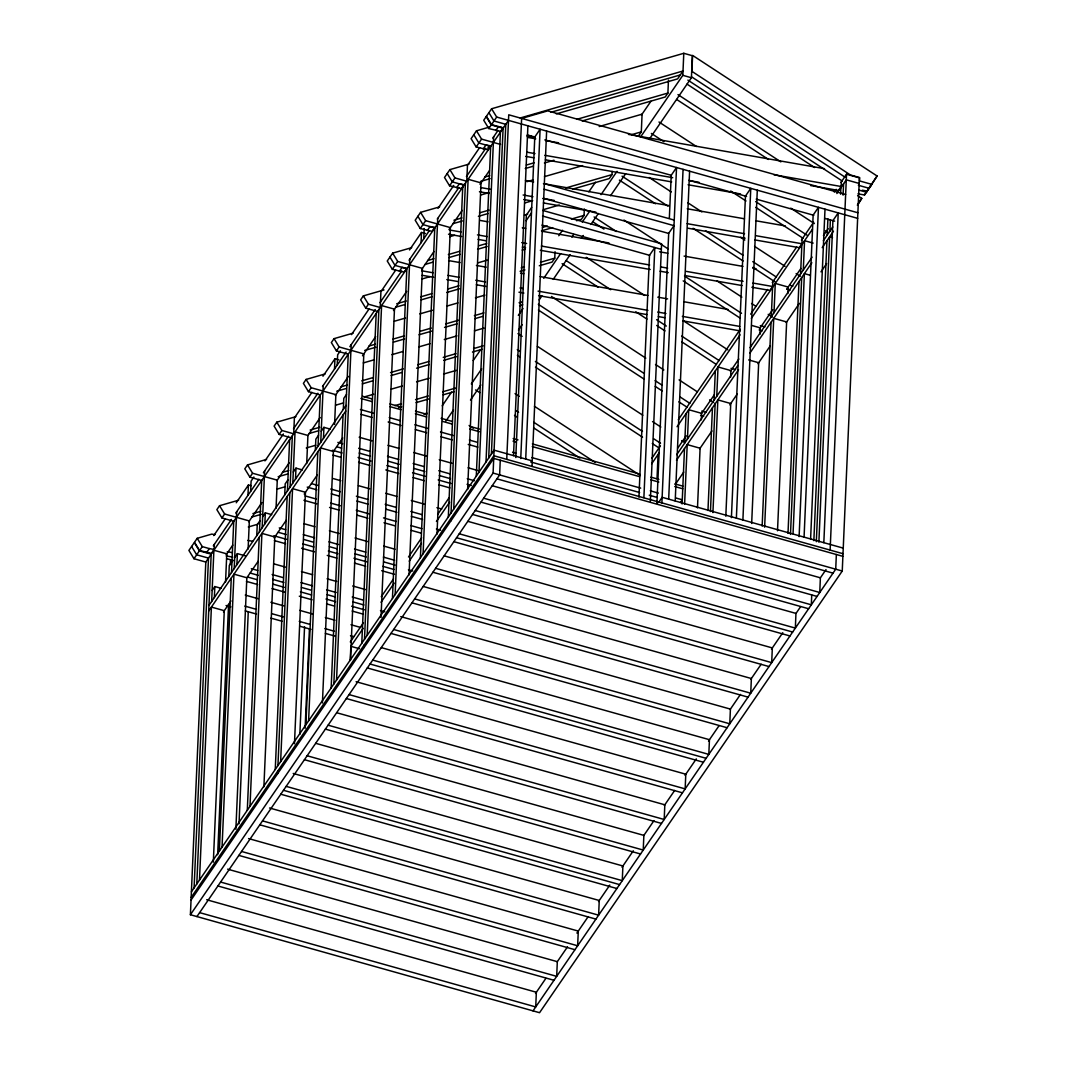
<?xml version="1.0" encoding="UTF-8"?>
<svg xmlns="http://www.w3.org/2000/svg" width="1066" height="1066" viewBox="0 0 1066 1066"><rect width="100%" height="100%" fill="white"/><g stroke="black" fill="none" stroke-linecap="round" stroke-linejoin="round"><path stroke-width="1.5" d="M840.887 182.486L846.524 174.251L859.409 177.862L842.247 571.03L539.556 1012.7L190.401 914.735L205.805 562.048L508.495 120.378M194.092 887.898L208.496 558.104L196.677 554.8L191.614 546.485M196.797 883.967L211.188 554.173L199.382 550.856L194.305 542.554L188.909 550.416L193.985 558.731L205.805 562.048M199.489 880.036L211.401 607.074L224.286 610.685L213.32 862.141M211.654 601.49L213.893 550.243L226.778 553.854L225.552 581.956M215.026 534.679L211.761 534.106L197.21 538.317L194.518 542.248L199.595 550.549L211.428 553.361L214.119 549.43L214.346 544.353M214.346 597.56L214.826 586.54L221.235 588.339M228.817 576.44L229.297 565.433L231.988 561.489M217.664 854.719L228.577 604.475M230.323 564.7L230.536 559.73M219.356 851.054L231.269 578.092M231.509 572.509L233.747 521.261L221.928 517.943L216.864 509.641L219.556 505.71L238.624 500.207M222.048 847.11L233.96 574.148L246.846 577.772L235.866 829.228M234.214 568.578L236.692 511.747M236.905 564.634L237.385 553.627L245.393 555.879M247.965 495.29L248.418 485.003L251.03 485.736M248.111 549.043L249.337 520.941L224.633 514.012L219.556 505.71M250.657 491.359L251.11 481.072L253.881 477.035M239.011 823.805L248.271 611.671M256.759 535.652L257.252 524.645L259.944 520.714M247.299 810.267L259.211 537.304M259.464 531.721L261.703 480.473L249.884 477.168L244.807 468.853L247.512 464.923L266.567 459.419M249.99 806.336L261.916 533.373L274.801 536.984L263.888 786.788M262.156 527.79L264.635 470.972M264.848 523.859L265.327 512.839L271.737 514.638M276.054 508.269L277.28 480.166L252.575 473.237L247.512 464.923M284.715 494.877L285.195 483.857L287.887 479.927M275.255 769.479L287.167 496.516M287.407 490.946L289.646 439.698M277.586 773.769L277.706 771.131M277.946 765.548L289.859 492.585M290.112 487.002L292.337 435.767M280.638 761.617L292.564 488.654L305.449 492.265L294.469 743.722M292.804 483.071L295.042 431.837L307.927 435.448L320.213 417.526M295.495 479.14L295.975 468.134L302.384 469.933M306.702 463.55L307.927 435.448M299.852 734.381L304.556 626.661M315.363 450.158L315.842 439.152L318.534 435.208M305.103 728.265L309.446 628.833M305.889 724.773L317.815 451.811M318.054 446.228L320.293 394.98L308.474 391.662L303.41 383.36L306.102 379.429L325.157 373.926M308.594 720.843L320.506 447.867L333.392 451.491L322.412 702.947M320.746 442.297L323.238 385.466M323.451 438.366L323.931 427.346L330.34 429.145M334.511 369.009L334.964 358.722L338.881 359.828M334.577 424.415L335.87 394.66L311.179 387.731L306.102 379.429M337.202 365.078L337.656 354.791L340.427 350.754M331.153 687.916L343.065 414.954M343.305 409.384L343.785 398.364L346.49 394.433M333.845 683.986L348.249 354.205L336.43 350.887L331.353 342.572L334.058 338.642L353.113 333.152M336.536 680.055L351.18 344.691M350.288 659.548L350.861 646.316L359.455 648.728M350.434 660.467L363.826 353.885L339.121 346.956L334.058 338.642M361.787 643.211L376.191 313.417M364.132 647.488L364.239 644.85M364.492 639.267L378.883 309.486M367.184 635.336L381.588 305.556L394.473 309.167L381.015 617.414M392.435 598.492L406.839 268.699L395.02 265.394L389.956 257.079M395.14 594.562L409.77 259.185M421.057 242.728L421.51 232.455L425.427 233.547M409.038 574.974L422.416 268.379L397.711 261.45L392.648 253.148L411.703 247.645M423.748 238.797L424.201 228.51M420.39 557.705L434.781 227.924L422.975 224.606L417.899 216.305M423.082 553.774L437.726 218.41M436.98 534.186L450.372 227.604L425.667 220.675L420.59 212.361L439.658 206.871M448.333 516.93L462.737 187.136M450.678 521.221L450.785 518.569M451.038 512.999L465.429 183.205M453.73 509.055L468.121 179.275L481.019 182.886L467.628 489.481M489.201 127.134L476.489 130.798L471.105 138.673L476.169 146.975L488.015 149.786L488.121 147.255M476.289 476.142L490.68 146.362L478.874 143.044L473.797 134.729M478.98 472.211L493.625 136.848M486.003 461.964L500.407 132.171M488.694 458.034L503.099 128.24L491.279 124.922L486.216 116.62M491.399 454.103L505.79 124.309L493.984 120.991L488.908 112.69M190.401 914.735L493.092 473.064L508.735 114.795L857.89 212.76M500.26 460.219L499.621 474.903L196.93 916.573M506.736 459.366L521.62 118.419L547.737 110.877L845.644 194.465M513.506 455.608L527.91 125.828M515.784 457.541L526.364 215.105L531.681 207.337M520.754 458.513L534.786 137.008L540.102 129.252L525.711 459.033M532.001 466.442L546.631 131.078M539.289 265.767L552.068 262.089L554.76 258.159L555.04 251.709M576.573 220.715L581.356 219.343L584.061 215.399L584.341 208.963M572.589 189.148L609.312 178.555L612.004 174.624L612.15 171.399M638.601 135.808L641.306 131.878L642.078 114.169L599.185 126.534M638.934 497.129L649.487 255.294L654.817 247.539L643.891 497.649M582.183 120.951L665.211 96.993L667.902 93.062L668.462 80.177M650.353 501.127L661.586 243.781L542.767 210.455M657.016 478.861L658.082 454.436M656.896 503.418L668.688 233.294L674.005 225.672L544.1 189.228M669.341 218.383L671.22 175.29L676.537 167.522L661.893 502.899M640.519 137.048L682.826 75.326L683.786 53.3L692.38 55.712L691.421 77.738L649.114 139.459M668.675 499.141L683.066 169.361M675.204 500.98L689.595 171.186M682.093 503.978L684.505 448.546M684.758 442.963L686.038 413.648M684.599 504.271L687.21 444.615L700.096 448.226L697.484 507.896M687.45 439.032L688.729 409.717L701.615 413.341L701.335 419.857M707.971 510.507L712.461 407.772M714.047 400.216L715.326 370.901M710.449 511.547L715.153 403.827M716.752 396.285L718.031 366.97L730.916 370.595L730.623 377.098M712.927 512.586L717.844 399.897L730.743 403.521L725.813 516.211M731.409 517.623L745.454 196.117L750.77 188.349L736.366 518.143M742.895 519.968L757.3 190.188M751.663 523.486L758.686 362.733L748.665 359.922M759.925 334.351L760.205 327.835L751.623 325.423M762.15 526.111L771.051 322.265M771.291 316.695L772.583 287.38M751.876 287.26L769.918 290.418L772.61 286.488L772.823 281.797M764.628 527.15L773.743 318.334L786.641 321.945L777.514 530.761M773.996 312.751L775.275 283.436L788.16 287.06L787.881 293.576M788.001 533.386L799.007 281.491M800.593 273.935L801.872 244.62M754.941 239.93L799.22 247.672L801.912 243.741L802.112 239.05M790.479 534.426L801.699 277.56M803.284 270.004L804.563 240.689L813.158 243.101M793.037 533.8L804.39 273.616L810.12 275.228M799.114 536.611L813.145 215.105L818.461 207.35L804.07 537.131M800.633 606.647L795.942 613.496L795.356 628.101L459.259 533.8M810.6 538.97L825.004 209.176M813.851 540.662L826.95 240.703M827.189 235.12L827.909 218.836M811.746 595.015L811.319 604.808L475.223 510.507M816.329 541.701L829.654 236.772L832.506 237.571M829.894 231.189L830.387 219.796M818.875 542.154L832.906 220.662L838.222 212.894L823.831 542.674M826.017 569.604L820.38 577.839L819.754 592.496L483.658 498.195M840.608 194.212L840.887 187.696M810.573 185.551L838.449 190.428L841.141 186.497L841.341 181.806M843.086 195.158L843.579 183.765M830.121 550.096L846.524 174.251M836.357 554.52L835.717 569.204L533.027 1010.874M857.557 204.685L861.768 198.356L857.597 195.638M857.384 205.325L861.768 198.356M864.486 194.985L877.091 175.997L692.594 55.405L691.901 71.355L850.428 174.971L859.622 177.556L859.476 180.9L871.828 184.365L864.486 194.985L857.943 193.839M871.695 183.858L866.445 192.226L858.716 190.054M877.091 175.997L869.136 188.296L858.33 185.257M295.868 416.673L276.8 422.176L274.109 426.107L279.185 434.422L290.991 437.726M384 289.939L363.346 295.895L360.654 299.826L365.731 308.141L377.537 311.445M392.648 253.148L387.251 261.01L392.328 269.325L404.161 272.136L406.866 268.206M420.59 212.361L415.207 220.236L420.27 228.537L432.116 231.349L434.808 227.418L430.011 226.578L427.306 230.509M468.947 164.124L449.892 169.614L444.509 177.489L449.572 185.79L461.405 188.602L464.11 184.671L459.299 183.832L456.608 187.763M683.786 53.3L491.599 108.759L483.737 120.245L488.801 128.546L500.634 131.371L503.339 127.427M193.985 558.731L199.382 550.856M199.595 550.549L202.287 546.618L197.21 538.317M221.928 517.943L224.633 514.012M249.884 477.168L252.575 473.237M279.185 434.422L281.877 430.477L276.8 422.176M308.474 391.662L311.179 387.731M336.43 350.887L339.121 346.956M365.731 308.141L368.423 304.21L363.346 295.895M392.328 269.325L397.711 261.45M420.27 228.537L425.667 220.675M449.572 185.79L454.969 177.929L449.892 169.614M476.169 146.975L481.565 139.113L476.489 130.798M488.801 128.546L496.676 117.06L491.599 108.759M213.76 535.585L224.993 519.182M236.239 502.779L248.418 485.003M264.941 460.885L283.383 433.982M311.912 392.368L294.389 417.939L293.696 433.795L281.877 430.477M322.971 376.218L334.964 358.722M351.487 334.617L369.009 309.047M395.686 270.124L380.922 291.658L380.229 307.514L368.423 304.21M409.517 249.937L421.51 232.455M438.033 208.336L453.716 185.457M479.647 147.601L467.468 165.377L466.775 181.233L454.969 177.929M206.631 552.521L209.322 548.59L214.119 549.43M399.364 271.297L402.055 267.366L405.253 267.926M483.204 148.947L485.909 145.016L490.706 145.855L488.015 149.786M495.837 130.532L498.528 126.588L501.74 127.147M213.307 545.859L231.429 519.435M235.786 513.052L258.958 479.247M263.382 472.798L288.473 436.194M293.47 428.905L317.908 393.234M322.518 386.505L346.104 352.086M349.875 346.61L375.245 309.566M379.949 302.717L401.695 270.991M409.064 260.224L429.278 230.722M437.287 219.036L458.913 187.496M466.428 176.516L485.763 148.321M492.759 138.114L497.942 130.558M226.205 554.68L232.788 545.086M248.764 521.767L261.93 502.566M276.973 480.619L289.192 462.791M335.257 395.579L348.409 376.378M362.507 355.804L375.672 336.589M393.527 310.539L406.692 291.338M421.736 269.392L433.955 251.549M448.999 229.603L462.151 210.402M480.02 184.338L489.414 170.627M212.134 590.471L214.826 586.54M234.693 557.558L237.385 553.627M262.636 516.783L265.327 512.839M293.283 472.065L295.975 468.134M321.226 431.277L323.931 427.346M208.949 605.421L346.01 405.44M208.709 611.005L345.757 411.023M223.474 611.871L230.989 600.918M246.939 577.639L258.212 561.196M274.162 537.917L286.368 520.101M304.21 494.078L317.348 474.903M333.298 451.624L342.692 437.926M526.124 220.689L531.441 212.92M442.203 405.813L451.598 392.088M473.224 360.548L480.739 349.568M558.757 235.733L562.528 230.243M588.845 191.84L595.428 182.233M641.479 115.021L650.886 101.31M445.934 420.977L453.463 409.997M471.319 383.947L481.659 368.849M518.316 315.363L523.02 308.5M543.7 278.333L560.623 253.641M571.896 237.172L573.774 234.44M582.236 222.088L589.764 211.121M601.037 194.652L617.027 171.333M470.506 400.07L480.846 384.986M518.449 330.114L522.207 324.624M539.13 299.946L541.954 295.828M553.227 279.372L570.15 254.681M581.436 238.211L583.315 235.479M590.831 224.5L598.359 213.533M610.578 195.691L625.609 173.745M350.288 641.932L363.426 622.744M381.268 596.72L393.487 578.905M408.505 556.985L421.656 537.797M437.62 514.505L448.879 498.062M350.98 646.143L363.186 628.327M381.028 602.29L394.18 583.115M409.197 561.182L421.403 543.38M436.434 521.447L449.585 502.273M191.4 891.829L494.091 450.158L532.24 460.872M191.16 897.412L493.851 455.742L843.006 553.707M191.041 900.05L493.731 458.393L842.886 556.345M651.939 458.18L660.4 445.841M678.256 419.777L740.297 329.247M750.637 314.164L767.56 289.472M772.264 282.61L796.702 246.952M801.405 240.09L813.625 222.261M834.305 192.08L836.184 189.335M651.699 463.763L659.214 452.784M677.07 426.72L740.057 334.831M751.343 318.361L812.439 229.217M836.877 193.546L846.284 179.834L859.169 183.445M677.736 448.173L686.198 435.834M701.241 413.888L714.407 394.673M730.383 371.354L738.845 359.015M759.525 328.834L772.69 309.633M786.788 289.059L800.886 268.485M823.445 235.573L828.149 228.71M676.737 454.662L737.832 365.505M750.064 347.676L812.105 257.146M823.378 240.689L832.786 226.978M676.497 460.245L738.538 369.715M749.811 353.259L811.852 262.729M822.192 247.645L833.479 231.189M658.588 502.486L662.146 497.316L843.246 548.124M675.284 484.444L683.732 472.091M699.722 448.773L711.941 430.944M729.797 404.88L737.326 393.914M758.006 363.733L770.225 345.904M786.202 322.585L799.367 303.384M820.98 271.83L826.63 263.608M680.401 502.526L682.267 499.794M535.545 993.445L545.885 978.348M557.172 961.892L567.512 946.808M576.906 933.083L588.192 916.627M598.532 901.543L609.805 885.086M622.024 867.258L633.311 850.788M643.651 835.704L653.991 820.62M664.331 805.523L674.671 790.439M685.012 775.355L696.298 758.899M708.517 741.057L718.857 725.973M730.13 709.516L740.47 694.419M750.81 679.335L761.151 664.251M771.491 649.167L782.777 632.698M520.155 118.006L683.013 71.009L677.616 78.884L556.279 113.889M550.989 112.263L680.321 74.94M576.893 119.312L667.902 93.062M527.897 136.608L531.095 135.688M484.83 177.023L489.627 175.637M526.351 165.043L534.332 162.738M631.725 134.636L641.306 131.878M480.539 181.42L490.12 178.648M525.245 168.521L533.227 166.216M544.406 162.991L553.987 160.22M480.953 194.945L488.894 192.653M527.017 181.66L533.36 179.821M544.486 176.623L582.596 165.616M453.943 220.236L461.924 217.93M479.487 212.867L489.067 210.095M565.7 187.989L612.004 174.624M452.837 223.7L462.417 220.942M478.394 216.331L487.975 213.573M524.685 202.966L532.667 200.674M449.825 236.652L454.596 235.28M524.472 215.105L527.657 214.186M543.527 209.602L559.41 205.032M427.586 260.557L433.982 258.705M448.346 254.561L459.526 251.336M478.674 245.806L486.669 243.501M542.541 227.378L547.338 226.005M571.283 219.09L584.061 215.399M424.894 264.488L432.876 262.183M448.839 257.572L460.019 254.348M477.581 249.284L487.162 246.513M541.448 230.856L552.628 227.631M422.109 278.946L430.051 276.654M477.701 262.902L487.242 260.144M522.18 250.07L525.351 249.151M396.699 303.757L406.279 300.998M420.644 296.854L431.823 293.63M447.787 289.019L458.966 285.795M521.234 267.832L524.419 266.9M540.395 262.303L554.76 258.159M395.593 307.235L405.173 304.476M421.137 299.866L432.316 296.641M446.694 292.497L459.459 288.806M520.128 271.297L524.925 269.925M394.407 321.226L405.52 318.028M419.817 313.897L432.53 310.233M446.814 306.102L457.94 302.891M475.409 297.854L484.937 295.109M368.996 346.05L375.379 344.211M392.941 339.135L404.121 335.91M420.084 331.313L431.264 328.088M445.628 323.931L458.407 320.253M474.37 315.643L483.951 312.884M519.075 302.744L522.273 301.825M364.705 350.447L375.885 347.223M393.447 342.146L404.614 338.921M418.991 334.777L431.757 331.1M444.535 327.409L457.301 323.718M474.863 318.654L482.845 316.349M519.568 305.755L522.766 304.836M363.279 362.933L374.393 359.722M391.875 354.685L402.988 351.474M418.871 346.89L429.984 343.678M444.282 339.548L456.994 335.883M474.463 330.846L483.991 328.101M341.04 386.838L347.436 384.986M361.8 380.842L372.98 377.617M390.542 372.554L403.308 368.863M417.685 364.719L428.852 361.494M443.229 357.35L455.995 353.659M473.557 348.595L483.138 345.824M336.749 391.222L346.33 388.464M362.293 383.853L373.473 380.629M391.035 375.565L402.215 372.34M416.579 368.196L429.358 364.505M443.723 360.361L456.501 356.67M472.465 352.06L482.045 349.302M335.577 405.213L343.519 402.921M364.159 396.965L373.686 394.22M391.155 389.183L402.282 385.972M416.579 381.841L429.278 378.177M443.576 374.059L456.275 370.382M310.153 430.038L319.733 427.279M394.766 405.626L401.162 403.787M415.527 399.63L428.305 395.952M442.67 391.808L455.435 388.117M309.047 433.516L318.627 430.744M398.457 407.718L401.655 406.799M416.02 402.642L428.799 398.964M443.163 394.82L454.343 391.595M306.275 447.973L315.803 445.215M423.802 414.048L426.986 413.142M282.45 472.331L288.833 470.492M278.159 476.729L287.74 473.957M276.734 489.201L284.675 486.909M252.909 513.572L260.89 511.267M251.803 517.05L261.383 514.278M248.311 526.977L257.839 524.219M628.434 134.396L824.538 168.681M773.903 174.744L841.141 186.497M862.274 190.188L867.178 191.054M526.87 135.955L535.079 137.381M527.563 137.394L535.745 138.82M545.539 140.539L558.624 142.817M526.791 152.158L534.985 153.597M544.819 155.316L672.726 177.689M689.129 180.554L698.963 182.273M525.725 156.382L533.933 157.821M545.406 159.82L671.673 181.9M688.076 184.764L740.55 193.945M525.485 180.5L533.653 181.926M543.46 183.645L669.288 205.645M687.264 208.789L744.454 218.783M755.901 220.782L785.309 225.925M480.5 187.536L490.347 189.255M523.139 194.998L532.973 196.717M542.821 198.436L554.293 200.435M687.13 223.66L744.521 233.707M755.994 235.706L801.912 243.741M479.447 191.76L489.294 193.479M523.726 199.502L531.921 200.928M543.407 202.94L595.881 212.121M687.703 228.177L745.107 238.211M479.847 220.382L488.015 221.821M522.327 227.818L525.591 228.391M541.941 231.242L608.939 242.955M659.601 251.816L667.769 253.242M684.106 256.106L742.935 266.393M752.743 268.099L756.007 268.672M449.572 230.003L461.045 232.002M477.448 234.88L487.282 236.599M521.714 242.622L526.644 243.474M541.395 246.059L649.634 264.981M661.107 266.993L667.662 268.139M685.705 271.284L743.095 281.317M752.942 283.05L772.61 286.488M448.506 234.227L461.631 236.519M478.034 239.384L486.229 240.809M522.3 247.125L525.578 247.698M540.342 250.283L650.207 269.485M660.054 271.204L668.249 272.643M684.652 275.508L742.043 285.541M448.626 260.597L460.059 262.596M476.409 265.461L486.203 267.166M520.528 273.176L523.792 273.735M540.142 276.6L647.995 295.455M657.789 297.174L667.596 298.88M683.946 301.745L728.065 309.46M421.616 270.777L433.102 272.789M447.853 275.374L459.339 277.373M475.729 280.238L485.576 281.97M520.008 287.98L523.286 288.553M538.05 291.138L647.915 310.353M657.749 312.072L665.957 313.511M682.347 316.375L739.751 326.409M422.203 275.294L433.675 277.293M446.801 279.585L458.273 281.597M476.315 284.755L486.149 286.474M518.955 292.204L523.872 293.07M538.636 295.642L646.862 314.577M658.335 316.575L664.904 317.721M682.933 320.879L740.337 330.913M247.712 540.395L252.615 541.261M227.245 551.722L232.161 552.588M226.179 555.946L232.748 557.092M682.826 75.326L691.421 77.738M496.676 117.06L857.65 218.343M498.528 126.588L491.493 124.615L486.429 116.314M527.27 134.902L535.265 137.141M544.873 139.846L671.34 175.33M688.956 180.261L746.586 196.437M756.194 199.129L813.824 215.305M825.031 218.45L834.638 221.142M481.565 139.113L500.54 144.43M544.34 183.645L674.245 220.089M543.527 198.316L668.675 233.441M464.083 185.178L452.264 181.86L447.2 173.545M542.527 216.025L661.346 249.364M789.799 285.248L792.891 286.114M787.108 289.179L790.199 290.045M541.968 225.126L649.687 255.347M760.311 325.596L764.935 326.902M759.152 329.967L762.243 330.833M731.01 368.343L735.647 369.649M701.708 411.09L706.345 412.395M700.562 415.46L703.653 416.326M362.693 396.299L372.3 399.004M389.903 403.934L401.109 407.079M415.513 411.13L426.72 414.274M441.137 418.312L452.344 421.456M469.946 426.4L479.553 429.092M513.172 438.526L517.983 439.872M532.387 443.909L639.64 474.01M650.846 477.155L658.855 479.394M674.858 483.897L682.866 486.136M360.894 398.471L372.181 401.642M389.73 406.559L401.003 409.73M415.354 413.755L426.613 416.913M442.59 421.39L452.224 424.095M469.813 429.038L479.434 431.73M513.052 441.164L516.264 442.07M532.267 446.561L639.587 476.662M650.74 479.793L658.801 482.059M674.751 486.536L682.826 488.801M360.415 409.491L373.233 413.088M389.25 417.579L400.456 420.724M414.874 424.774L427.693 428.359M440.498 431.957L453.317 435.554M469.333 440.045L477.341 442.297M512.573 452.184L515.771 453.077M531.787 457.567L640.706 488.135M650.313 490.826L658.322 493.078M675.937 498.022L682.347 499.807M360.921 414.328L372.141 417.472M388.157 421.963L400.963 425.561M415.38 429.598L426.6 432.743M441.004 436.793L452.224 439.938M468.24 444.429L477.848 447.12M530.695 461.951L639.613 492.519M649.221 495.21L657.229 497.462M493.092 473.064L842.247 571.03M359.162 437.233L371.981 440.831M387.997 445.322L399.204 448.466M413.621 452.517L426.427 456.101M439.245 459.699L452.064 463.297M468.081 467.787L477.688 470.492M496.929 478.834L833.026 573.135M337.855 442.403L342.666 443.749M358.682 448.253L369.889 451.398M387.518 456.341L398.724 459.486M413.142 463.523L424.348 466.668M438.766 470.719L449.972 473.864M467.268 478.714L474.423 480.726M492.305 485.75L820.394 577.812M336.763 446.787L341.573 448.133M359.189 453.077L370.408 456.221M388.024 461.165L399.23 464.31M413.648 468.36L424.854 471.505M439.272 475.543L450.478 478.687M467.028 484.297L471.319 485.496M332.472 450.265L342.079 452.97M358.096 457.461L370.915 461.058M386.931 465.549L398.138 468.694M412.555 472.744L425.361 476.329M438.179 479.927L450.985 483.524M332.978 455.102L340.987 457.354M358.602 462.298L369.809 465.442M385.825 469.933L398.644 473.531M413.062 477.568L424.268 480.713M438.686 484.764L449.892 487.908M480.966 502.126L817.062 596.427M472.518 514.438L808.614 608.739M332.819 478.461L340.827 480.713M358.442 485.656L369.649 488.801M385.665 493.291L396.885 496.436M411.289 500.487L424.108 504.085M436.927 507.669L441.724 509.028M467.907 521.354L795.996 613.416M311.512 483.631L317.921 485.43M330.74 489.028L340.347 491.719M356.364 496.223L367.57 499.368M385.186 504.311L396.405 507.456M410.81 511.493L422.029 514.638M307.221 487.122L316.829 489.814M331.246 493.864L339.255 496.103M356.87 501.047L368.076 504.191M385.692 509.135L396.912 512.28M411.316 516.33L422.536 519.475M436.38 529.003L440.671 530.215M456.568 537.73L792.651 632.031M305.023 495.89L316.242 499.035M330.66 503.072L340.267 505.777M356.284 510.268L369.089 513.865M383.507 517.903L396.325 521.501M410.73 525.538L421.949 528.696M453.863 541.661L789.959 635.962M303.93 500.274L316.749 503.858M329.554 507.456L339.175 510.148M356.79 515.091L367.997 518.249M384.013 522.74L395.233 525.884M411.249 530.375L420.857 533.067M444.242 555.879L772.33 647.928L771.691 662.612L435.594 568.311M303.77 523.633L314.99 526.777M329.394 530.815L339.015 533.52M355.018 538.01L367.837 541.608M383.853 546.098L395.06 549.243M279.265 527.897L285.675 529.695M303.29 534.639L314.497 537.784M328.914 541.834L338.522 544.526M354.538 549.017L365.758 552.161M383.374 557.105L394.58 560.263M432.903 572.255L768.999 666.556M278.173 532.28L286.181 534.532M303.797 539.476L313.404 542.168M329.421 546.658L337.429 548.91M355.045 553.854L366.264 556.998M383.88 561.942L395.086 565.087M408.425 569.79L412.729 570.99M273.882 535.772L286.687 539.369M302.704 543.86L313.91 547.005M328.328 551.042L337.935 553.747M353.952 558.238L366.771 561.835M382.787 566.326L393.994 569.471M274.388 540.595L285.595 543.74M301.611 548.244L314.43 551.828M327.235 555.426L336.843 558.131M354.458 563.075L365.678 566.219M381.695 570.71L394.5 574.308M423.282 586.46L751.37 678.522L750.731 693.206L414.634 598.905M274.215 563.967L285.435 567.112M301.451 571.603L312.658 574.747M327.075 578.798L336.683 581.49M352.699 585.98L365.518 589.578M411.942 602.836L748.039 697.137M202.287 546.618L209.322 548.59M226.618 558.624L233.614 560.596M251.323 568.684L257.719 570.483M272.136 574.521L283.356 577.665M300.972 582.609L312.178 585.754M326.596 589.804L336.203 592.496M352.22 597L363.426 600.145M250.23 573.068L258.225 575.307M272.643 579.358L283.862 582.502M301.478 587.446L311.085 590.138M327.102 594.641L335.11 596.88M352.726 601.824L363.932 604.968M380.482 610.565L384.773 611.777M400.723 616.601L730.41 709.103L729.77 723.787L393.674 629.486M247.525 576.999L257.133 579.691M273.149 584.195L284.369 587.339M300.385 591.83L311.592 594.975M326.009 599.025L335.617 601.717M351.633 606.208L364.452 609.805M246.433 581.383L257.639 584.528M272.057 588.579L284.875 592.163M299.293 596.214L312.098 599.812M326.516 603.849L334.524 606.101M352.14 611.045L363.346 614.189M390.982 633.431L727.079 727.718M245.26 595.081L258.065 598.679M270.884 602.277L283.689 605.861M299.706 610.365L312.525 613.949M325.343 617.547L334.951 620.239M350.967 624.743L360.575 627.434M244.78 606.088L255.987 609.232M272.003 613.736L283.21 616.881M299.226 621.371L310.446 624.516M324.864 628.567L334.471 631.259M350.487 635.749L353.685 636.655M381.361 647.635L709.45 739.697L708.81 754.382L372.714 660.081M226.059 605.528L230.869 606.874M245.287 610.925L256.493 614.069M270.911 618.12L282.117 621.265M299.733 626.208L310.952 629.353M325.37 633.391L334.977 636.096M370.022 664.011L706.118 758.312M367.317 667.942L703.413 762.243M356.097 681.707L685.798 774.209L685.145 788.893L349.062 694.592M346.357 698.536L682.453 792.824M336.736 712.741L664.824 804.803L664.185 819.487L328.088 725.186M325.397 729.117L661.493 823.418M315.776 743.335L643.864 835.384L643.224 850.068L307.128 755.767M304.436 759.698L640.533 853.999M293.217 773.463L622.904 865.978L622.264 880.649L286.168 786.362M283.476 790.292L619.573 884.593M280.784 794.223L616.868 888.524M269.551 807.988L599.252 900.49L598.612 915.174L262.516 820.873M259.811 824.804L595.907 919.105M248.591 838.569L578.292 931.084L577.639 945.769L241.556 851.467M238.851 855.398L574.947 949.699M227.631 869.163L557.318 961.665L556.679 976.349L220.582 882.048M217.89 885.979L553.987 980.28M206.671 899.744L536.358 992.246L535.718 1006.93L199.622 912.629M691.981 77.098L844.952 177.089M687.89 80.123L842.247 181.02M686.984 84.107L814.597 167.522M677.963 94.621L780.872 161.885M676.657 99.458L768.439 159.447M658.988 122.017L696.444 146.495M790.772 208.15L814.357 223.567M825.457 230.816L828.229 232.641M651.366 133.437L663.878 141.618M755.661 201.607L807.109 235.24M730.716 191.001L746.013 200.994M755.741 207.364L803.018 238.264M649.114 177.462L671.313 191.96M687.956 202.846L701.828 211.907M740.67 237.305L744.828 240.023M754.541 246.366L785.056 266.313M796.155 273.576L800.313 276.294M622.064 176.183L667.956 206.178M705.505 230.722L743.042 255.267M752.783 261.623L776.421 277.08M619.373 180.114L655.523 203.753M693.073 228.297L743.135 261.01M752.862 267.379L775.115 281.917M623.943 220.049L668.329 249.071M716.885 280.798L741.843 297.121M751.557 303.477L755.714 306.195M768.2 314.35L772.37 317.068M594.108 216.958L616.361 231.509M684.505 276.054L741.523 313.311M592.803 221.808L603.929 229.083M683.199 280.891L740.217 318.161M586.313 257.359L644.584 295.442M683.426 320.826L727.812 349.848M566.206 260.624L610.711 289.712M656.603 319.707L666.33 326.063M681.627 336.07L719.177 360.614M562.115 263.648L598.279 287.274M635.829 311.818L646.955 319.094M656.683 325.463L665.024 330.913M681.72 341.813L716.485 364.545M551.468 296.481L645.796 358.136M655.51 364.492L663.838 369.929M679.095 379.896L697.124 391.688M709.61 399.843L713.767 402.575M538.303 304.276L643.984 373.366M655.11 380.629L662.066 385.172M680.148 396.992L689.875 403.361M538.383 310.033L644.077 379.11M655.204 386.385L662.146 390.929M678.842 401.842L687.184 407.292M517.969 333.631L522.14 336.363M537.397 346.33L642.825 415.247M652.525 421.59L660.853 427.026M681.667 440.631L684.439 442.443M517.303 349.608L520.088 351.42M535.385 361.427L642.465 431.41M653.591 438.686L660.534 443.229M517.396 355.351L520.168 357.177M535.465 367.17L642.545 437.167M652.285 443.523L659.228 448.08M515.038 393.607L519.195 396.339M534.452 406.306L639.88 475.223M515.824 410.53L518.596 412.355M533.893 422.349L595.081 462.351M475.583 389.929L479.753 392.648M514.518 415.38L517.29 417.192M533.986 428.106L579.877 458.1M469.093 425.481L473.251 428.199"/></g></svg>
